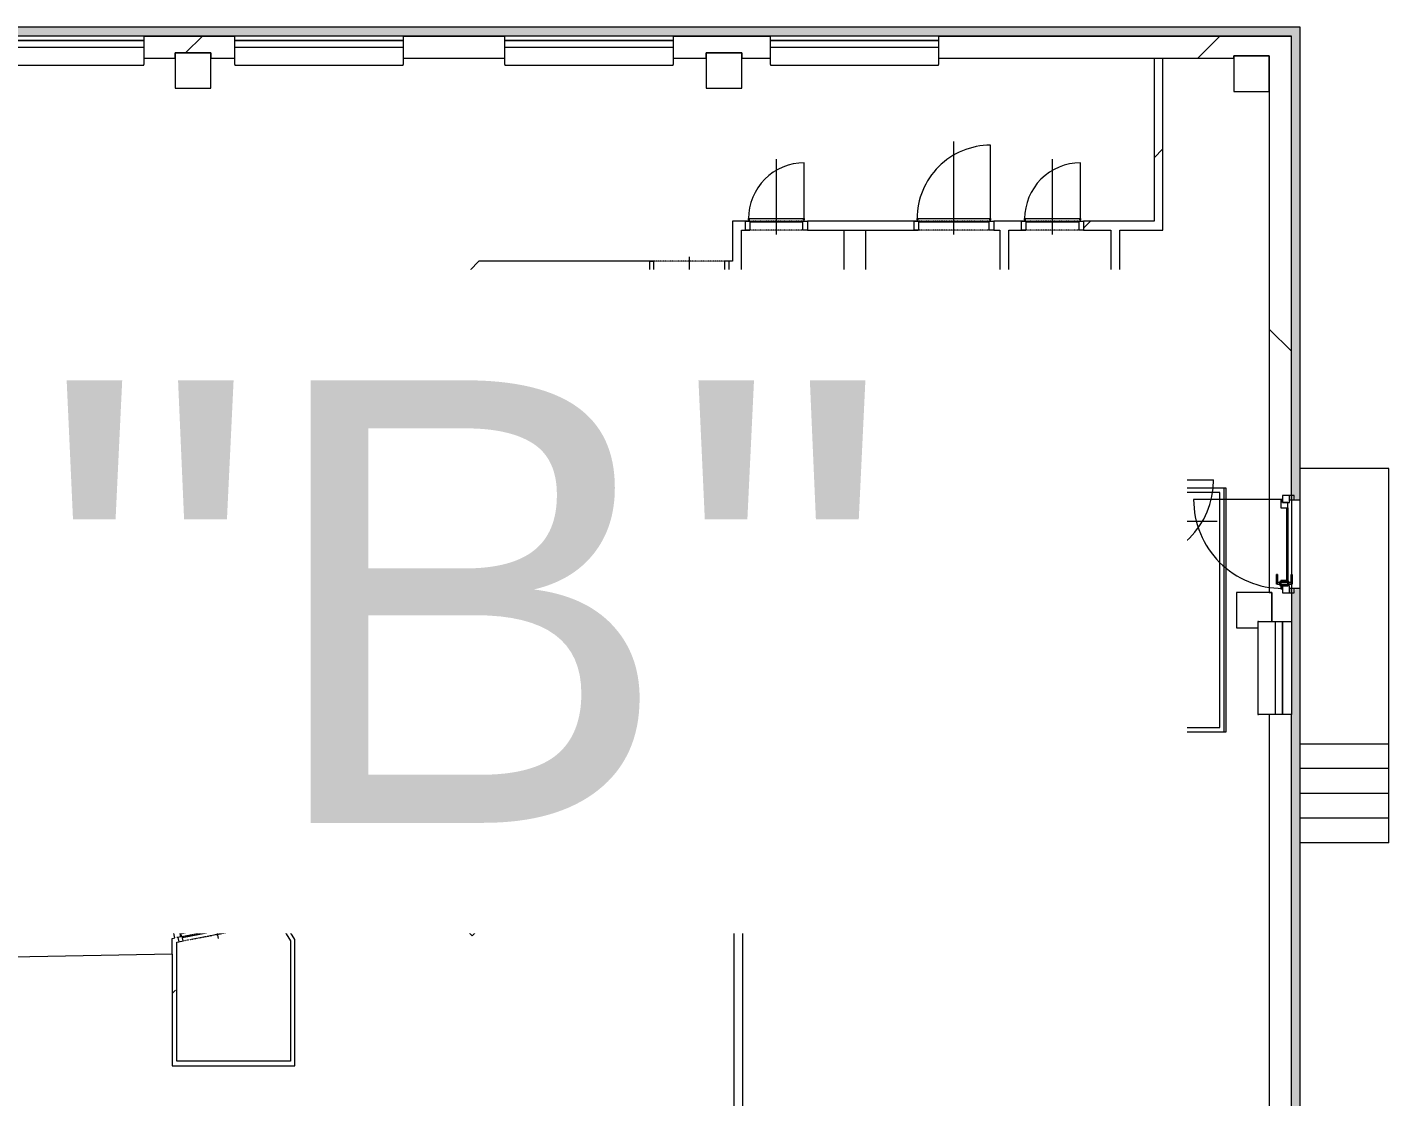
# Model space of a CAD drawing. Header units: millimetres. Extents: x -17526 to 208316, y -45352 to 20466.
# Drawn here: x 70027 to 85408, y -4219 to 7864 of the extents above; entities that cross this region are included whole.
import ezdxf

# ---------------------------------------------------------------- set-up
doc = ezdxf.new("R2010")
doc.units = ezdxf.units.MM
doc.linetypes.add('Čerchovaná se dvěma tečkami', pattern=[2.59, 1, -0.53, 0, -0.53, 0, -0.53])
for name, color, linetype, lineweight in [('A-AREA', 32, 'Continuous', 9), ('A-DOOR', 31, 'Continuous', 9), ('A-DOOR-FRAM', 31, 'Continuous', 9), ('A-FLOR', 192, 'Continuous', 9), ('A-FLOR-HRAL', 11, 'Continuous', 9), ('A-GENM', 13, 'Continuous', 9), ('A-GLAZ', 151, 'Continuous', 9), ('A-GLAZ-SILL', 1, 'Continuous', 9), ('A-WALL', 113, 'Continuous', 9), ('A-WALL-PATT', 111, 'Continuous', 9), ('G-ANNO-TEXT', 231, 'Continuous', 9), ('I-FURN', 30, 'Continuous', 9), ('S-COLS', 52, 'Continuous', 9), ('S-STRS', 31, 'Continuous', 9), ('S-STRS-MBND', 31, 'Continuous', 9)]:
    doc.layers.add(name, color=color, linetype=linetype, lineweight=lineweight)
doc.styles.add('Arial', font='arial.ttf', dxfattribs={"height": 5000})
pattern_1 = [(45, (0, 0), (-7184.2, 7184.2), []), (45, (2874, 0), (-7184.2, 7184.2), []), (45, (8621, 0), (-4310.5, 10057.9), [4064, -2032, 67.06, -1964.94])]
pattern_2 = [(45, (0, 0), (-4242.64, 4242.64), [])]
pattern_3 = [(45, (0, 0), (-7184.2, 7184.2), []), (45, (2874, -3e-12), (-7184.2, 7184.2), []), (45, (8621, -7e-12), (-4310.5, 10057.9), [4064, -2032, 67.06, -1964.94])]

# ---------------------------------------------------------------- blocks, each defined once
blk = doc.blocks.new('OKNO_2k_ - OKNO_2k_1900x1400-1963744-Mapka _ závislý 13')
at = {"layer": 'A-GLAZ'}
for p, q in [((-950, 126), (950, 126)), ((-950, 75), (-950, 126)), ((950, 75), (-950, 75)), ((-950, 75), (950, 75)), ((-950, -5), (-950, 75)), ((950, 126), (950, 75)), ((950, 75), (950, -5)), ((950, -5), (-950, -5))]:
    blk.add_line(p, q, dxfattribs=at)
blk = doc.blocks.new('Betonový čtvercový sloup - 400 x 400-2030943-Mapka _ závislý 13')
at = {"layer": 'S-COLS'}
h = blk.add_hatch(dxfattribs=at)
h.set_pattern_fill('FP_64', color=256, style=0, pattern_type=2)
h.set_pattern_definition([(45, (-77898, -1279), (-7184.2, 7184.2), []), (45, (-75025, -1279), (-7184.2, 7184.2), []), (45, (-69277, -1279), (-4310.5, 10057.9), [4064, -2032, 67.06, -1964.94])])
h.paths.add_polyline_path([(200, -200), (200, 200), (-200, 200), (-200, -200)])
for p, q in [((200, 200), (-200, 200)), ((-200, 200), (-200, -200)), ((200, -200), (200, 200)), ((-200, -200), (200, -200))]:
    blk.add_line(p, q, dxfattribs=at)
blk = doc.blocks.new('Betonový čtvercový sloup - 400 x 400-V5-Mapka _ závislý 13')
at = {"layer": 'S-COLS'}
h = blk.add_hatch(dxfattribs=at)
h.set_pattern_fill('FP_65', color=256, style=0, pattern_type=2)
h.set_pattern_definition([(45, (-71899, -1279), (-7184.2, 7184.2), []), (45, (-69026, -1279), (-7184.2, 7184.2), []), (45, (-63278, -1279), (-4310.5, 10057.9), [4064, -2032, 67.06, -1964.94])])
h.paths.add_polyline_path([(200, -200), (200, 200), (-200, 200), (-200, -200)])
for p, q in [((200, 200), (-200, 200)), ((-200, 200), (-200, -200)), ((200, -200), (200, 200)), ((-200, -200), (200, -200))]:
    blk.add_line(p, q, dxfattribs=at)
blk = doc.blocks.new('OKNO_1k - OKNO_1k_900x550-2034296-Mapka _ závislý 13')
at = {"layer": 'A-GLAZ'}
for p, q in [((-525, 126), (525, 126)), ((-525, 25), (-525, 126)), ((525, 25), (-525, 25)), ((-525, 25), (525, 25)), ((-525, -55), (-525, 25)), ((525, 126), (525, 25)), ((525, 25), (525, -55)), ((525, -55), (-525, -55))]:
    blk.add_line(p, q, dxfattribs=at)
blk = doc.blocks.new('parapet s nosem_vnitní - parapet s nosem_vnitní-1688577-Mapka _ závislý 13')
at = {"layer": 'A-GENM'}
for p, q in [((-525, -190), (-525, 0)), ((525, 0), (525, -190)), ((-525, -190), (-525, -200)), ((-525, -200), (525, -200)), ((-525, -200), (525, -200)), ((525, -200), (525, -190))]:
    blk.add_line(p, q, dxfattribs=at)
blk = doc.blocks.new('parapet s nosem_vnitní - parapet s nosem_vnitní-1349022-Mapka _ závislý 13')
at = {"layer": 'A-GENM'}
for p, q in [((-950, -190), (-950, 0)), ((950, 0), (950, -190)), ((-950, -190), (-950, -200)), ((-950, -200), (950, -200)), ((-950, -200), (950, -200)), ((950, -200), (950, -190))]:
    blk.add_line(p, q, dxfattribs=at)
blk = doc.blocks.new('OKNO_dvere vchod_1k_nadsvetlik - vstupni dvere 1000_2200-1689678-Mapka _ závislý 13')
at = {"layer": 'A-GLAZ'}
for p, q in [((-990, -20), (-1040, -20)), ((-1040, -20), (-1040, -71)), ((-1040, -70), (-1040, -150)), ((-960, -70), (-1040, -70)), ((-1040, -71), (-990, -71)), ((-1040, -150), (-960, -150)), ((-995, -150), (-995, -1155)), ((-960, -150), (-995, -150)), ((-995, -150), (-995, -170)), ((-990, -71), (-990, -20)), ((-960, -150), (-960, -70)), ((-960, -90), (-960, -150)), ((-900, -90), (-960, -90)), ((-900, -170), (-900, -90)), ((-900, -90), (-80, -90)), ((-147, -40), (-37, -40)), ((-37, -40), (-147, -40)), ((-147, -53), (-147, -40)), ((-147, -40), (-147, -53)), ((-147, -53), (-37, -53)), ((-37, -53), (-147, -53)), ((-20, -90), (-80, -90)), ((-80, -90), (-80, -170)), ((-70, -80), (-70, -180)), ((-24, -80), (-70, -80)), ((-24, -80), (-70, -80)), ((-24, -80), (-70, -80)), ((-24, -80), (-70, -80)), ((-57, -53), (-57, -207)), ((-37, -53), (-57, -53)), ((-37, -53), (-57, -53)), ((-51, -80), (-43, -80)), ((-51, -80), (-43, -80)), ((-37, -40), (-37, -53)), ((-37, -40), (-37, -53)), ((-37, -207), (-37, -53)), ((-24, -180), (-24, -80)), ((-24, -180), (-24, -151)), ((60, -70), (-20, -70)), ((-20, -70), (-20, -150)), ((-20, -150), (-20, -90)), ((-20, -150), (60, -150)), ((15, -150), (-20, -150)), ((60, -20), (10, -20)), ((10, -20), (10, -71)), ((10, -71), (60, -71)), ((15, -170), (15, -150)), ((60, -71), (60, -20)), ((60, -150), (60, -70)), ((-995, -170), (-900, -170)), ((-147, -207), (-37, -207)), ((-37, -207), (-147, -207)), ((-147, -207), (-147, -220)), ((-147, -220), (-147, -207)), ((-147, -220), (-37, -220)), ((-37, -220), (-147, -220)), ((-80, -170), (15, -170)), ((-70, -180), (-24, -180)), ((-70, -180), (-24, -180)), ((-70, -180), (-24, -180)), ((-70, -180), (-24, -180)), ((-57, -207), (-37, -207)), ((-57, -207), (-37, -207)), ((-43, -180), (-51, -180)), ((-43, -180), (-51, -180)), ((-37, -207), (-37, -220)), ((-37, -207), (-37, -220))]:
    blk.add_line(p, q, dxfattribs=at)
blk.add_arc((-995, -150), 1005, 270, 0, dxfattribs=at)
at = {"layer": 'A-GLAZ-SILL'}
blk.add_line((-1040, -50), (60, -50), dxfattribs=at)
blk = doc.blocks.new('DVERE_1k_oblozka - DD03_01_600x1970_koupelna-2058719-Mapka _ závislý 13')
at = {"layer": 'A-DOOR'}
for p, q in [((-315, 47), (-315, 707)), ((0, -103), (0, 747)), ((-300, 47), (-350, 47)), ((-350, 47), (-350, -53)), ((315, 77), (-315, 77)), ((-315, 77), (-315, 62)), ((-315, 62), (-300, 62)), ((-300, -53), (-300, 47)), ((-300, 37), (300, 37)), ((205, 77), (-205, 77)), ((300, 62), (315, 62)), ((350, 47), (300, 47)), ((300, 47), (300, -53)), ((315, 62), (315, 77)), ((315, 77), (315, 47)), ((350, -53), (350, 47)), ((-350, -53), (-300, -53)), ((300, -53), (350, -53))]:
    blk.add_line(p, q, dxfattribs=at)
at = {"layer": 'A-DOOR', "linetype": 'Čerchovaná se dvěma tečkami'}
for p, q in [((-300, 47), (300, 47)), ((-300, -53), (300, -53))]:
    blk.add_line(p, q, dxfattribs=at)
at = {"layer": 'A-DOOR'}
blk.add_arc((-315, 77), 630, 360, 90, dxfattribs=at)
at = {"layer": 'A-DOOR-FRAM'}
for p, q in [((-300, 47), (-350, 47)), ((-300, -53), (-300, 47)), ((300, 47), (300, -53)), ((300, 47), (350, 47)), ((-350, -53), (-300, -53)), ((350, -53), (300, -53))]:
    blk.add_line(p, q, dxfattribs=at)
blk = doc.blocks.new('DVERE_1k_oblozka - DD03_01_600x1970_koupelna-2058716-Mapka _ závislý 13')
at = {"layer": 'A-DOOR'}
for p, q in [((-350, 53), (-300, 53)), ((-350, -47), (-350, 53)), ((-300, 53), (-300, -47)), ((0, 103), (0, -747)), ((300, 53), (350, 53)), ((300, -47), (300, 53)), ((350, 53), (350, -47)), ((-300, -47), (-350, -47)), ((-315, -47), (-315, -707)), ((-315, -62), (-300, -62)), ((-315, -77), (-315, -62)), ((315, -77), (-315, -77)), ((-300, -37), (300, -37)), ((205, -77), (-205, -77)), ((350, -47), (300, -47)), ((300, -62), (315, -62)), ((315, -77), (315, -47)), ((315, -62), (315, -77))]:
    blk.add_line(p, q, dxfattribs=at)
at = {"layer": 'A-DOOR', "linetype": 'Čerchovaná se dvěma tečkami'}
for p, q in [((-300, 53), (300, 53)), ((-300, -47), (300, -47))]:
    blk.add_line(p, q, dxfattribs=at)
at = {"layer": 'A-DOOR'}
blk.add_arc((-315, -77), 630, 270, 0, dxfattribs=at)
at = {"layer": 'A-DOOR-FRAM'}
for p, q in [((-350, 53), (-300, 53)), ((-300, 53), (-300, -47)), ((300, -47), (300, 53)), ((350, 53), (300, 53)), ((-300, -47), (-350, -47)), ((300, -47), (350, -47))]:
    blk.add_line(p, q, dxfattribs=at)
blk = doc.blocks.new('DVERE_1k_oblozka - DD03_01_900x1970-2058718-Mapka _ závislý 13')
at = {"layer": 'A-DOOR'}
for p, q in [((-465, 47), (-465, 1007)), ((0, -103), (0, 1047)), ((-450, 47), (-500, 47)), ((-500, 47), (-500, -53)), ((465, 77), (-465, 77)), ((-465, 77), (-465, 62)), ((-465, 62), (-450, 62)), ((-450, -53), (-450, 47)), ((-450, 37), (450, 37)), ((355, 77), (-355, 77)), ((450, 62), (465, 62)), ((500, 47), (450, 47)), ((450, 47), (450, -53)), ((465, 62), (465, 77)), ((465, 77), (465, 47)), ((500, -53), (500, 47)), ((-500, -53), (-450, -53)), ((450, -53), (500, -53))]:
    blk.add_line(p, q, dxfattribs=at)
at = {"layer": 'A-DOOR', "linetype": 'Čerchovaná se dvěma tečkami'}
for p, q in [((-450, 47), (450, 47)), ((-450, -53), (450, -53))]:
    blk.add_line(p, q, dxfattribs=at)
at = {"layer": 'A-DOOR'}
blk.add_arc((-465, 77), 930, 360, 90, dxfattribs=at)
at = {"layer": 'A-DOOR-FRAM'}
for p, q in [((-450, 47), (-500, 47)), ((-450, -53), (-450, 47)), ((450, 47), (450, -53)), ((450, 47), (500, 47)), ((-500, -53), (-450, -53)), ((500, -53), (450, -53))]:
    blk.add_line(p, q, dxfattribs=at)
blk = doc.blocks.new('DVERE_1k_oblozka - DD03_01_800x1970_koupelna-1930961-Mapka _ závislý 13')
at = {"layer": 'A-DOOR'}
for p, q in [((-415, 72), (-415, 932)), ((0, -128), (0, 972)), ((-400, 72), (-450, 72)), ((-450, 72), (-450, -78)), ((415, 102), (-415, 102)), ((-415, 102), (-415, 87)), ((-415, 87), (-400, 87)), ((-400, -78), (-400, 72)), ((-400, 62), (400, 62)), ((305, 102), (-305, 102)), ((400, 87), (415, 87)), ((450, 72), (400, 72)), ((400, 72), (400, -78)), ((415, 87), (415, 102)), ((415, 102), (415, 72)), ((450, -78), (450, 72)), ((-450, -78), (-400, -78)), ((400, -78), (450, -78))]:
    blk.add_line(p, q, dxfattribs=at)
at = {"layer": 'A-DOOR', "linetype": 'Čerchovaná se dvěma tečkami'}
for p, q in [((-400, 72), (400, 72)), ((-400, -78), (400, -78))]:
    blk.add_line(p, q, dxfattribs=at)
at = {"layer": 'A-DOOR'}
blk.add_arc((-415, 102), 830, 360, 90, dxfattribs=at)
at = {"layer": 'A-DOOR-FRAM'}
for p, q in [((-400, 72), (-450, 72)), ((-400, -78), (-400, 72)), ((400, 72), (400, -78)), ((400, 72), (450, 72)), ((-450, -78), (-400, -78)), ((450, -78), (400, -78))]:
    blk.add_line(p, q, dxfattribs=at)
blk = doc.blocks.new('DVERE_1k_oblozka - DD03_01_600x1970_koupelna-2058720-Mapka _ závislý 13')
at = {"layer": 'A-DOOR'}
for p, q in [((0, -128), (0, 772)), ((-315, 72), (-315, 732)), ((-300, 72), (-350, 72)), ((-350, 72), (-350, -78)), ((315, 102), (-315, 102)), ((-315, 102), (-315, 87)), ((-315, 87), (-300, 87)), ((-300, -78), (-300, 72)), ((-300, 62), (300, 62)), ((205, 102), (-205, 102)), ((300, 87), (315, 87)), ((350, 72), (300, 72)), ((300, 72), (300, -78)), ((315, 87), (315, 102)), ((315, 102), (315, 72)), ((350, -78), (350, 72)), ((-350, -78), (-300, -78)), ((300, -78), (350, -78))]:
    blk.add_line(p, q, dxfattribs=at)
at = {"layer": 'A-DOOR', "linetype": 'Čerchovaná se dvěma tečkami'}
for p, q in [((-300, 72), (300, 72)), ((-300, -78), (300, -78))]:
    blk.add_line(p, q, dxfattribs=at)
at = {"layer": 'A-DOOR'}
blk.add_arc((-315, 102), 630, 360, 90, dxfattribs=at)
at = {"layer": 'A-DOOR-FRAM'}
for p, q in [((-300, 72), (-350, 72)), ((-300, -78), (-300, 72)), ((300, 72), (300, -78)), ((300, 72), (350, 72)), ((-350, -78), (-300, -78)), ((350, -78), (300, -78))]:
    blk.add_line(p, q, dxfattribs=at)
blk = doc.blocks.new('DVERE_1k_oblozka - DD03_01_800x1970_koupelna-2058714-Mapka _ závislý 13')
at = {"layer": 'A-DOOR'}
for p, q in [((0, -103), (0, 947)), ((-415, 47), (-415, 907)), ((-400, 47), (-450, 47)), ((-450, 47), (-450, -53)), ((415, 77), (-415, 77)), ((-415, 77), (-415, 62)), ((-415, 62), (-400, 62)), ((-400, -53), (-400, 47)), ((-400, 37), (400, 37)), ((305, 77), (-305, 77)), ((400, 62), (415, 62)), ((450, 47), (400, 47)), ((400, 47), (400, -53)), ((415, 62), (415, 77)), ((415, 77), (415, 47)), ((450, -53), (450, 47)), ((-450, -53), (-400, -53)), ((400, -53), (450, -53))]:
    blk.add_line(p, q, dxfattribs=at)
at = {"layer": 'A-DOOR', "linetype": 'Čerchovaná se dvěma tečkami'}
for p, q in [((-400, 47), (400, 47)), ((-400, -53), (400, -53))]:
    blk.add_line(p, q, dxfattribs=at)
at = {"layer": 'A-DOOR'}
blk.add_arc((-415, 77), 830, 360, 90, dxfattribs=at)
at = {"layer": 'A-DOOR-FRAM'}
for p, q in [((-400, 47), (-450, 47)), ((-400, -53), (-400, 47)), ((400, 47), (400, -53)), ((400, 47), (450, 47)), ((-450, -53), (-400, -53)), ((450, -53), (400, -53))]:
    blk.add_line(p, q, dxfattribs=at)
blk = doc.blocks.new('DVERE_1k_oblozka - DD03_01_800x1970_koupelna-2058717-Mapka _ závislý 13')
at = {"layer": 'A-DOOR'}
for p, q in [((-450, 53), (-400, 53)), ((-450, -47), (-450, 53)), ((-400, 53), (-400, -47)), ((0, 103), (0, -947)), ((400, 53), (450, 53)), ((400, -47), (400, 53)), ((450, 53), (450, -47)), ((-400, -47), (-450, -47)), ((-415, -47), (-415, -907)), ((-415, -62), (-400, -62)), ((-415, -77), (-415, -62)), ((415, -77), (-415, -77)), ((-400, -37), (400, -37)), ((305, -77), (-305, -77)), ((450, -47), (400, -47)), ((400, -62), (415, -62)), ((415, -77), (415, -47)), ((415, -62), (415, -77))]:
    blk.add_line(p, q, dxfattribs=at)
at = {"layer": 'A-DOOR', "linetype": 'Čerchovaná se dvěma tečkami'}
for p, q in [((-400, 53), (400, 53)), ((-400, -47), (400, -47))]:
    blk.add_line(p, q, dxfattribs=at)
at = {"layer": 'A-DOOR'}
blk.add_arc((-415, -77), 830, 270, 0, dxfattribs=at)
at = {"layer": 'A-DOOR-FRAM'}
for p, q in [((-450, 53), (-400, 53)), ((-400, 53), (-400, -47)), ((400, -47), (400, 53)), ((450, 53), (400, 53)), ((-400, -47), (-450, -47)), ((400, -47), (450, -47))]:
    blk.add_line(p, q, dxfattribs=at)
blk = doc.blocks.new('Typ horního madla - Horní madlo_Vnitřní_-2021735-Mapka _ závislý 13')
at = {"layer": 'A-FLOR-HRAL'}
for p, q in [((81250, 2608), (81250, 2658)), ((82650, 2658), (81250, 2658)), ((83549, 2658), (82650, 2658)), ((83549, -97), (83549, 2658)), ((82650, 2608), (81250, 2608)), ((83499, 2608), (82650, 2608)), ((83499, -47), (83499, 2608)), ((78696, -47), (78696, -97)), ((78696, -47), (80352, -47)), ((78696, -97), (80375, -97)), ((80375, -97), (80352, -47)), ((80352, -47), (82336, -47)), ((80375, -97), (82336, -97)), ((82336, -47), (83499, -47)), ((82336, -97), (83549, -97))]:
    blk.add_line(p, q, dxfattribs=at)
blk = doc.blocks.new('Typ horního madla - Horní madlo_Vnitřní_-2021751-Mapka _ závislý 13')
at = {"layer": 'A-FLOR-HRAL'}
for p, q in [((80970, 1459), (80970, 1509)), ((82295, 1509), (80970, 1509)), ((82295, 1459), (80970, 1459)), ((82420, 1509), (82295, 1509)), ((82370, 1459), (82295, 1459)), ((82370, 1384), (82370, 1459)), ((82420, 1384), (82420, 1509)), ((82370, 1102), (82370, 1384)), ((82420, 1052), (82420, 1384)), ((78976, 1102), (78976, 1052)), ((78976, 1102), (79816, 1102)), ((79839, 1052), (79816, 1102)), ((79816, 1102), (82336, 1102)), ((82336, 1102), (82370, 1102)), ((78976, 1052), (79839, 1052)), ((79839, 1052), (82336, 1052)), ((82336, 1052), (82420, 1052))]:
    blk.add_line(p, q, dxfattribs=at)
blk = doc.blocks.new('Kóje - Kóje-2061615-Mapka _ závislý 13')
at = {"layer": 'I-FURN'}
for p, q in [((73972, 4123), (73684, 3825)), ((74108, 3991), (73972, 4123)), ((74160, 4045), (74108, 3991)), ((75065, 2804), (74160, 4045)), ((73684, 3825), (73821, 3702)), ((73821, 3702), (74611, 2602)), ((75368, 1291), (75065, 2804)), ((74611, 2602), (74886, 1290)), ((74886, 1290), (74622, -49)), ((75112, -258), (75417, 1291)), ((75417, 1291), (75368, 1291)), ((74622, -49), (73878, -1154)), ((74236, -1556), (75112, -258)), ((67354, -981), (67091, -1259)), ((67689, -1216), (67354, -981)), ((67482, -1523), (67689, -1216)), ((73878, -1154), (72768, -1878)), ((67091, -1259), (67482, -1523)), ((73001, -2362), (74236, -1556)), ((68519, -1773), (68311, -2082)), ((68684, -1884), (68519, -1773)), ((68884, -1916), (68684, -1884)), ((68827, -2280), (68884, -1916)), ((72768, -1878), (72572, -1920)), ((72572, -1920), (72641, -2243)), ((68311, -2082), (68530, -2229)), ((69814, -2080), (69752, -2440)), ((70006, -2113), (69814, -2080)), ((71421, -2104), (70006, -2113)), ((71617, -2065), (71421, -2104)), ((71694, -2425), (71617, -2065)), ((68530, -2229), (68827, -2280)), ((72641, -2243), (72895, -2194)), ((72895, -2194), (73001, -2362)), ((69752, -2440), (69855, -2458)), ((69855, -2458), (69855, -2638)), ((71665, -2430), (71694, -2425)), ((71665, -2606), (71665, -2430)), ((69855, -2638), (71665, -2606))]:
    blk.add_line(p, q, dxfattribs=at)
blk = doc.blocks.new('DVERE_1k_oblozka - DD03_01_800x1970_koupelna-2042788-Mapka _ závislý 13')
at = {"layer": 'A-DOOR'}
for p, q in [((-415, 22), (-415, 882)), ((0, -78), (0, 922)), ((-400, 22), (-450, 22)), ((-450, 22), (-450, -28)), ((415, 52), (-415, 52)), ((-415, 52), (-415, 37)), ((-415, 37), (-400, 37)), ((-400, -28), (-400, 22)), ((-400, 12), (400, 12)), ((305, 52), (-305, 52)), ((400, 37), (415, 37)), ((450, 22), (400, 22)), ((400, 22), (400, -28)), ((415, 37), (415, 52)), ((415, 52), (415, 22)), ((450, -28), (450, 22)), ((-450, -28), (-400, -28)), ((400, -28), (450, -28))]:
    blk.add_line(p, q, dxfattribs=at)
at = {"layer": 'A-DOOR', "linetype": 'Čerchovaná se dvěma tečkami'}
for p, q in [((-400, 22), (400, 22)), ((-400, -28), (400, -28))]:
    blk.add_line(p, q, dxfattribs=at)
at = {"layer": 'A-DOOR'}
blk.add_arc((-415, 52), 830, 360, 90, dxfattribs=at)
at = {"layer": 'A-DOOR-FRAM'}
for p, q in [((-400, 22), (-450, 22)), ((-400, -28), (-400, 22)), ((400, 22), (400, -28)), ((400, 22), (450, 22)), ((-450, -28), (-400, -28)), ((450, -28), (400, -28))]:
    blk.add_line(p, q, dxfattribs=at)

msp = doc.modelspace()

# ---------------------------------------------------------------- hatches: boundary and pattern name
at = {"layer": 'A-WALL-PATT'}
msp.add_hatch(color=256, dxfattribs=at).paths.add_polyline_path([(84408.4, 7764.2), (84408.4, 7864.2), (65449.3, 7864.2), (65449.3, 7764.2), (84358.4, 7764.2)])
h = msp.add_hatch(dxfattribs=at)
h.set_pattern_fill('FP_27', color=256, angle=-315, style=0, pattern_type=2)
h.set_pattern_definition([(225, (72005, 7764), (5747.4, -5747.4), []), (180, (62847, 5072), (-5747.4, -5747.4), [1016, -10478.7]), (225, (61831, 5072), (5747.4, -5747.4), [1016, -7112]), (270, (61113, 4353.7), (5747.4, -5747.4), [1016, -10478.7]), (315, (61113, 3338), (5747.4, 5747.4), [1016, -7112]), (180, (62847, 2619.3), (-5747.4, -5747.4), [1016, -10478.7]), (225, (63566, 3338), (5747.4, -5747.4), [1016, -7112]), (270, (63565.6, 4353.7), (5747.4, -5747.4), [1016, -10478.7]), (315, (62847, 5072), (5747.4, 5747.4), [1016, -7112]), (225, (60184, 1690.4), (5747.4, -5747.4), [2032, -6096])])
h.paths.add_polyline_path([(84058.4, 7514.3), (84308.4, 7514.3), (84308.4, 7764.3), (80322.3, 7764.3), (80322.3, 7514.3), (83658.4, 7514.3), (83658.4, 7539.3), (84058.4, 7539.3)])
h.paths.add_polyline_path([(69442.3, 7514.3), (69442.3, 7764.3), (65449.3, 7764.3), (65449.3, 7514.3), (68730.4, 7514.3)])
h.paths.add_polyline_path([(77322.3, 7514.3), (77698.4, 7514.3), (77698.4, 7574.3), (78098.4, 7574.3), (78098.4, 7514.3), (78422.3, 7514.3), (78422.3, 7764.3), (77322.3, 7764.3), (77322.3, 7518.3)])
h.paths.add_polyline_path([(72372.3, 7514.3), (72372.3, 7764.3), (71342.3, 7764.3), (71342.3, 7514.3), (71699.3, 7514.3), (71699.3, 7574.3), (72099.3, 7574.3), (72099.3, 7514.3)])
h.paths.add_polyline_path([(74272.3, 7514.3), (75422.3, 7514.3), (75422.3, 7764.3), (74272.3, 7764.3), (74272.3, 7551)])
h = msp.add_hatch(color=256, dxfattribs=at)
h.paths.add_polyline_path([(84408.4, -5126.6), (84408.4, 1524.3), (84358.4, 1524.3), (84338.4, 1474.3), (84308.4, 1474.3), (84308.4, -5126.6), (84358.4, -5126.6)])
h.paths.add_polyline_path([(84358.4, 2524.3), (84408.4, 2524.3), (84408.4, 7764.2), (84308.4, 7764.2), (84308.4, 2574.3), (84338.4, 2574.3)])
h = msp.add_hatch(dxfattribs=at)
h.set_pattern_fill('FP_4', color=256, style=0, pattern_type=2)
h.set_pattern_definition(pattern_2)
h.paths.add_polyline_path([(82856.9, 5671.9), (82856.9, 7514.3), (82756.9, 7514.3), (82756.9, 5671.9)])
h = msp.add_hatch(dxfattribs=at)
h.set_pattern_fill('FP_28', color=256, angle=45, style=0, pattern_type=2)
h.set_pattern_definition([(135, (84308, 4192.5), (-5747, -5747), []), (90, (81616, 13350.4), (-5747.4, 5747.4), [1016, -10478.7]), (135, (81616, 14366.4), (-5747.4, -5747.4), [1016, -7112]), (180, (80898, 15085), (-5747.4, -5747.4), [1016, -10478.7]), (225, (79882, 15085), (5747.4, -5747.4), [1016, -7112]), (90, (79163.4, 13350.4), (-5747.4, 5747.4), [1016, -10478.7]), (135, (79882, 12632), (-5747.4, -5747.4), [1016, -7112]), (180, (80898, 12632), (-5747.4, -5747.4), [1016, -10478.7]), (225, (81616, 13350.4), (5747.4, -5747.4), [1016, -7112]), (135, (78234.5, 16014), (-5747.4, -5747.4), [2032, -6096])])
h.paths.add_polyline_path([(84308.4, -4876.6), (84308.4, 99.3), (84058.4, 99.3), (84058.4, -4876.6), (84088.4, -4876.6)])
h.paths.add_polyline_path([(84128.4, 1149.3), (84308.4, 1149.3), (84287.4, 1474.3), (84208.4, 1479.3), (84208.4, 1614.3), (84258.4, 1614.3), (84236.6, 2434.3), (84188.4, 2434.3), (84208.4, 2494.4), (84208.4, 2574.3), (84308.4, 2574.3), (84308.4, 7514.3), (84058.4, 7514.3), (84058.4, 1479.3), (84088.4, 1474.3), (84088.4, 1149.3), (84127.4, 1149.3)])
h = msp.add_hatch(dxfattribs=at)
h.set_pattern_fill('FP_4', color=256, style=0, pattern_type=2)
h.set_pattern_definition(pattern_2)
h.paths.add_polyline_path([(82369.9, 5571.9), (82856.9, 5571.9), (82856.9, 5671.9), (81959.9, 5671.9), (81959.9, 5571.9), (82269.9, 5571.9)])
h.paths.add_polyline_path([(78139.9, 5571.9), (78139.9, 5671.9), (77994.9, 5671.9), (77994.9, 5571.9), (78094.9, 5571.9)])
h.paths.add_polyline_path([(81259.9, 5571.9), (81259.9, 5671.9), (80945, 5671.9), (80945, 5571.9), (81115, 5571.9)])
h.paths.add_polyline_path([(78839.9, 5571.9), (80045, 5571.9), (80045, 5671.9), (78839.9, 5671.9)])
h = msp.add_hatch(dxfattribs=at)
h.set_pattern_fill('FP_81', color=256, angle=45, style=0, pattern_type=2)
h.set_pattern_definition([(315, (79252.5, 1436), (5747, 5747), []), (270, (81944.6, -7722), (5747.4, -5747.4), [1016, -10478.7]), (315, (81945, -8738), (5747.4, 5747.4), [1016, -7112]), (2e-13, (82663, -9456.6), (5747.4, 5747.4), [1016, -10478.7]), (45, (83679, -9456.6), (-5747.4, 5747.4), [1016, -7112]), (270, (84397.4, -7722), (5747.4, -5747.4), [1016, -10478.7]), (315, (83679, -7004), (5747.4, 5747.4), [1016, -7112]), (2e-13, (82663, -7004), (5747.4, 5747.4), [1016, -10478.7]), (45, (81945, -7722), (-5747.4, 5747.4), [1016, -7112]), (315, (85326, -10385.4), (5747.4, 5747.4), [2032, -6096])])
h.paths.add_polyline_path([(79502.5, 3046.9), (79502.5, 5571.9), (79252.5, 5571.9), (79252.5, 3046.9)])
h = msp.add_hatch(dxfattribs=at)
h.set_pattern_fill('FP_4', color=256, style=0, pattern_type=2)
h.set_pattern_definition(pattern_2)
h.paths.add_polyline_path([(81115, 4006.9), (81115, 5571.9), (81015, 5571.9), (81015, 4006.9), (81054.6, 4006.9)])
h = msp.add_hatch(dxfattribs=at)
h.set_pattern_fill('FP_4', color=256, style=0, pattern_type=2)
h.set_pattern_definition(pattern_2)
h.paths.add_polyline_path([(82269.9, 3856.9), (82269.9, 4006.9), (81984.9, 4006.9), (81984.9, 3856.9)])
h.paths.add_polyline_path([(80735.7, 3856.9), (81284.9, 3856.9), (81284.9, 4006.9), (79502.5, 4006.9), (79502.5, 3856.9), (80635.7, 3856.9)])
h = msp.add_hatch(dxfattribs=at)
h.set_pattern_fill('FP_92', color=256, angle=45, style=0, pattern_type=2)
h.set_pattern_definition([(68.546, (0, 0), (-9456, 3716), []), (68.546, (2634, 1148), (-9456, 3716), []), (68.546, (7903, 3444), (-7969.6, 7498.5), [4064, -2032, 67.06, -1964.94])])
h.paths.add_polyline_path([(74615.7, 2579.9), (74611.3, 2601.7), (74611.3, 2590.1)])
h.paths.add_polyline_path([(75070, 2777.8), (76189.7, 3265.7), (76169.7, 3311.6), (75050.3, 2823.8), (75064.7, 2804.1)])
h = msp.add_hatch(dxfattribs=at)
h.set_pattern_fill('FP_4', color=256, style=0, pattern_type=2)
h.set_pattern_definition(pattern_2)
h.paths.add_polyline_path([(82369.9, 2946.9), (82369.9, 3046.9), (77994.9, 3046.9), (77994.9, 2946.9), (81054.6, 2946.9)])
h = msp.add_hatch(dxfattribs=at)
h.set_pattern_fill('FP_10', color=256, angle=45, style=0, pattern_type=2)
h.set_pattern_definition(pattern_3)
h.paths.add_polyline_path([(76598.9, 1265.8), (76598.9, 1315.8), (75363.2, 1315.8), (75368.2, 1290.8), (75417.1, 1290.1), (75417.3, 1265.8)])
h = msp.add_hatch(dxfattribs=at)
h.set_pattern_fill('FP_91', color=256, angle=45, style=0, pattern_type=2)
h.set_pattern_definition([(22.455, (0, 0), (-3880.7, 9389.7), []), (22.455, (2654, -1102), (-3880.7, 9389.7), []), (22.455, (7962, -3305), (-124.8, 10942), [4064, -2032, 67.06, -1964.94])])
h.paths.add_polyline_path([(76201.8, -720.1), (76221, -673.9), (75119.9, -216.9), (75111.8, -267.6), (75368.2, -374.1)])
h = msp.add_hatch(dxfattribs=at)
h.set_pattern_fill('FP_90', color=256, angle=45, style=0, pattern_type=2)
h.set_pattern_definition([(89, (0, 0), (-10158.5, 177.3), []), (89, (2067, 1996), (-10158.5, 177.3), []), (89, (6201, 5989), (-10087.5, 4240.7), [4064, -2032, 67.06, -1964.94])])
h.paths.add_polyline_path([(75052.6, -2401.4), (75088.5, -2366.7), (74264.9, -1513.8), (74236.3, -1556.2), (74852.2, -2193.9)])
h = msp.add_hatch(dxfattribs=at)
h.set_pattern_fill('FP_89', color=256, angle=45, style=0, pattern_type=2)
h.set_pattern_definition([(55.876, (0, 0), (-8410.7, 5699.6), []), (55.876, (2822, 542), (-8410.7, 5699.6), []), (55.876, (8466, 1627), (-6130.9, 9063.9), [4064, -2032, 67.06, -1964.94])])
h.paths.add_polyline_path([(72621.6, -2297.4), (72866.9, -2242.8), (72838.5, -2204.8), (72614, -2257.7)])
h = msp.add_hatch(dxfattribs=at)
h.set_pattern_fill('FP_93', color=256, angle=45, style=0, pattern_type=2)
h.set_pattern_definition([(77, (0, 0), (-9899.6, 2285.5), []), (77, (2437, 1523), (-9899.6, 2285.5), []), (77, (7311, 4568), (-8985.4, 6245.3), [4064, -2032, 67.06, -1964.94])])
h.paths.add_polyline_path([(73000, -2455.8), (73000, -2361.4), (72871.1, -2198.5), (72842.7, -2204), (72941.6, -2362.4)])
h = msp.add_hatch(dxfattribs=at)
h.set_pattern_fill('FP_9', color=256, angle=45, style=0, pattern_type=2)
h.set_pattern_definition([(45, (0, 0), (-7184.2, 7184.2), []), (45, (2874, -2e-12), (-7184.2, 7184.2), []), (45, (8621, -6e-12), (-4310.5, 10057.9), [4064, -2032, 67.06, -1964.94])])
h.paths.add_polyline_path([(71665, -3818.4), (71715, -3818.4), (71693.5, -2424.8), (71665, -2430.3), (71665, -3355.5)])
h = msp.add_hatch(dxfattribs=at)
h.set_pattern_fill('FP_9', color=256, angle=45, style=0, pattern_type=2)
h.set_pattern_definition(pattern_3)
h.paths.add_polyline_path([(73000, -3818.4), (73050, -3818.4), (73050, -2441.4), (73000, -2362.4), (73000, -3355.5)])
h = msp.add_hatch(dxfattribs=at)
h.set_pattern_fill('FP_10', color=256, angle=45, style=0, pattern_type=2)
h.set_pattern_definition(pattern_3)
h.paths.add_polyline_path([(73050, -3868.4), (73050, -3818.4), (71665, -3818.4), (71665, -3868.4), (73000, -3868.4)])
at = {"layer": 'S-COLS'}
h = msp.add_hatch(dxfattribs=at)
h.set_pattern_fill('FP_61', color=256, style=0, pattern_type=2)
h.set_pattern_definition(pattern_1)
h.paths.add_polyline_path([(71699.3, 7174.3), (72099.3, 7174.3), (72099.3, 7574.3), (71699.3, 7574.3), (71699.3, 7514.3)])
h = msp.add_hatch(dxfattribs=at)
h.set_pattern_fill('FP_61', color=256, style=0, pattern_type=2)
h.set_pattern_definition(pattern_1)
h.paths.add_polyline_path([(77698.4, 7174.3), (78098.4, 7174.3), (78098.4, 7574.3), (77698.4, 7574.3), (77698.4, 7514.3)])
h = msp.add_hatch(dxfattribs=at)
h.set_pattern_fill('FP_61', color=256, style=0, pattern_type=2)
h.set_pattern_definition(pattern_1)
h.paths.add_polyline_path([(84058.4, 7139.3), (84058.4, 7539.3), (83658.4, 7539.3), (83658.4, 7139.3)])
h = msp.add_hatch(dxfattribs=at)
h.set_pattern_fill('FP_61', color=256, style=0, pattern_type=2)
h.set_pattern_definition(pattern_1)
h.paths.add_polyline_path([(83688.4, 1079.3), (83931.3, 1079.3), (83938.4, 1149.3), (84088.4, 1149.3), (84088.4, 1479.3), (83688.4, 1479.3), (83688.4, 1149.3)])

# ---------------------------------------------------------------- linework, layer by layer
at = {"layer": 'A-AREA'}
msp.add_line((82469.9, 998.7), (82339.1, -290.9), dxfattribs=at)
at = {"layer": 'A-FLOR'}
for p, q in [((85408.4, 2878.5), (84408.4, 2878.5)), ((85408.4, -231.5), (85408.4, 2878.5)), ((84408.4, -231.5), (85408.4, -231.5))]:
    msp.add_line(p, q, dxfattribs=at)
at = {"layer": 'A-WALL'}
for p, q in [((84408.4, 7864.2), (65349.3, 7864.2)), ((84408.4, -5226.6), (84408.4, 7864.2)), ((72372.3, 7764.3), (71342.3, 7764.3)), ((71342.3, 7764.2), (72372.3, 7764.2)), ((75422.3, 7764.3), (74272.3, 7764.3)), ((74272.3, 7764.2), (75422.3, 7764.2)), ((78422.3, 7764.3), (77322.3, 7764.3)), ((77322.3, 7764.2), (78422.3, 7764.2)), ((84308.4, 7764.3), (80322.3, 7764.3)), ((80322.3, 7764.2), (84308.4, 7764.2)), ((84308.4, 2574.3), (84308.4, 7764.3)), ((71699.3, 7514.3), (71699.3, 7574.3)), ((71699.3, 7574.3), (72099.3, 7574.3)), ((72099.3, 7574.3), (72099.3, 7514.3)), ((77698.4, 7514.3), (77698.4, 7574.3)), ((77698.4, 7574.3), (78098.4, 7574.3)), ((78098.4, 7574.3), (78098.4, 7514.3)), ((83658.4, 7514.3), (83658.4, 7539.3)), ((83658.4, 7539.3), (84058.4, 7539.3)), ((84058.4, 7539.3), (84058.4, 1479.3)), ((71342.3, 7514.3), (71699.3, 7514.3)), ((72099.3, 7514.3), (72372.3, 7514.3)), ((74272.3, 7514.3), (75422.3, 7514.3)), ((77322.3, 7514.3), (77698.4, 7514.3)), ((78098.4, 7514.3), (78422.3, 7514.3)), ((80322.3, 7514.3), (83658.4, 7514.3)), ((82756.9, 7514.3), (82756.9, 5671.9)), ((82856.9, 5571.9), (82856.9, 7514.3)), ((78139.9, 5671.9), (77994.9, 5671.9)), ((77994.9, 5671.9), (77994.9, 5220.5)), ((78094.9, 5571.9), (78139.9, 5571.9)), ((78094.9, 3976.7), (78094.9, 5571.9)), ((80045, 5671.9), (78839.9, 5671.9)), ((78839.9, 5571.9), (80045, 5571.9)), ((79252.5, 5571.9), (79252.5, 3046.9)), ((79502.5, 3046.9), (79502.5, 5571.9)), ((81259.9, 5671.9), (80945, 5671.9)), ((80945, 5571.9), (81015, 5571.9)), ((81015, 5571.9), (81015, 4006.9)), ((81115, 5571.9), (81259.9, 5571.9)), ((81115, 4006.9), (81115, 5571.9)), ((82756.9, 5671.9), (81959.9, 5671.9)), ((81959.9, 5571.9), (82269.9, 5571.9)), ((82269.9, 5571.9), (82269.9, 4006.9)), ((82369.9, 5571.9), (82856.9, 5571.9)), ((82369.9, 3268.7), (82369.9, 5571.9)), ((75130.2, 5220.5), (74021.6, 4074.5)), ((77054.9, 5220.5), (75130.2, 5220.5)), ((77994.9, 5220.5), (77954.9, 5220.5)), ((74160.5, 4045.4), (75152.1, 5070.5)), ((75152.1, 5070.5), (77054.9, 5070.5)), ((77954.9, 5070.5), (77994.9, 5070.5)), ((77994.9, 5070.5), (77994.9, 2946.9)), ((81015, 4006.9), (79502.5, 4006.9)), ((81284.9, 4006.9), (81115, 4006.9)), ((82269.9, 4006.9), (81984.9, 4006.9)), ((78144.9, 3976.7), (78094.9, 3976.7)), ((78094.9, 3046.9), (78094.9, 3876.7)), ((78094.9, 3876.7), (78144.9, 3876.7)), ((79252.5, 3976.7), (78844.9, 3976.7)), ((78844.9, 3876.7), (79252.5, 3876.7)), ((79502.5, 3856.9), (80635.7, 3856.9)), ((80635.7, 3856.9), (80635.7, 3800.4)), ((80735.7, 3856.9), (81284.9, 3856.9)), ((80735.7, 3800.4), (80735.7, 3856.9)), ((81984.9, 3856.9), (82269.9, 3856.9)), ((82269.9, 3856.9), (82269.9, 3046.9)), ((76169.7, 3311.6), (75049.2, 2823.3)), ((75070, 2777.8), (76189.7, 3265.7)), ((76189.7, 3265.7), (76169.7, 3311.6)), ((82469.9, 3268.7), (82369.9, 3268.7)), ((82469.9, 2785.3), (82469.9, 3268.7)), ((80635.7, 3100.4), (80635.7, 3046.9)), ((80735.7, 3046.9), (80735.7, 3100.4)), ((77994.9, 2946.9), (82369.9, 2946.9)), ((80635.7, 3046.9), (78094.9, 3046.9)), ((82269.9, 3046.9), (80735.7, 3046.9)), ((82369.9, 2946.9), (82369.9, 2785.3)), ((74598.4, 2619.6), (74615.7, 2579.9)), ((84338.4, 2524.3), (84408.4, 2524.3)), ((84258.4, 1614.3), (84258.4, 2434.3)), ((82369.9, 1785.3), (82369.9, 1098.7)), ((82469.9, 998.7), (82469.9, 1785.3)), ((84058.4, 1479.3), (84088.4, 1479.3)), ((84088.4, 1479.3), (84088.4, 1149.3)), ((84308.4, 1474.3), (84308.4, 1149.3)), ((84408.4, 1524.3), (84338.4, 1524.3)), ((74880.1, 1315.8), (74880.1, 1265.8)), ((76598.9, 1315.8), (75363.2, 1315.8)), ((75412.3, 1265.8), (76598.9, 1265.8)), ((76598.9, 1265.8), (76598.9, 1315.8)), ((82369.9, 1098.7), (79819.9, 1098.7)), ((79819.9, 1051.8), (79819.9, 998.7)), ((79819.9, 998.7), (82469.9, 998.7)), ((84058.4, 99.3), (84058.4, -4876.6)), ((84308.4, -5126.6), (84308.4, 99.3)), ((78010.7, -98.3), (78010.7, -1105.6)), ((82340.6, -140.9), (78010.7, -98.3)), ((82339.1, -290.9), (82340.6, -140.9)), ((75103.6, -264.2), (76201.8, -720.1)), ((76221, -673.9), (75118.7, -216.4)), ((78110.7, -1105.6), (78110.7, -249.3)), ((78110.7, -249.3), (82339.1, -290.9)), ((85408.4, -1351.5), (85408.4, -231.5)), ((85408.4, -511.5), (84408.4, -511.5)), ((76201.8, -720.1), (76221, -673.9)), ((85408.4, -791.5), (84408.4, -791.5)), ((85408.4, -1071.5), (84408.4, -1071.5)), ((85408.4, -1351.5), (84408.4, -1351.5)), ((75088.5, -2366.7), (74264.9, -1513.8)), ((74236.3, -1556.2), (75052.6, -2401.4)), ((78010.7, -2005.6), (78010.7, -4534.8)), ((78110.7, -4876.6), (78110.7, -2005.6)), ((72640.9, -2242.8), (72612.2, -2248.3)), ((72621.6, -2297.4), (72871.1, -2249.4)), ((72871.1, -2249.4), (73000, -2455.8)), ((71728.3, -2418.1), (71715, -2420.7)), ((73000, -2455.8), (73000, -3818.4)), ((73050, -2441.4), (73000.6, -2362.4)), ((73050, -3868.4), (73050, -2441.4)), ((75052.6, -2401.4), (75088.5, -2366.7)), ((71665, -2606.2), (71665, -3868.4)), ((71715, -2471.6), (71737.8, -2467.2)), ((71715, -3818.4), (71715, -2471.6)), ((73000, -3818.4), (71715, -3818.4)), ((71665, -3868.4), (73050, -3868.4))]:
    msp.add_line(p, q, dxfattribs=at)
at = {"layer": 'S-COLS'}
for p, q in [((72099.3, 7574.3), (71699.3, 7574.3)), ((71699.3, 7574.3), (71699.3, 7514.3)), ((72099.3, 7514.3), (72099.3, 7574.3)), ((78098.4, 7574.3), (77698.4, 7574.3)), ((77698.4, 7574.3), (77698.4, 7514.3)), ((78098.4, 7514.3), (78098.4, 7574.3)), ((84058.4, 7539.3), (83658.4, 7539.3)), ((83658.4, 7539.3), (83658.4, 7514.3)), ((84058.4, 7514.3), (84058.4, 7539.3)), ((71699.3, 7514.3), (71699.3, 7174.3)), ((72099.3, 7174.3), (72099.3, 7514.3)), ((77698.4, 7514.3), (77698.4, 7174.3)), ((78098.4, 7174.3), (78098.4, 7514.3)), ((83658.4, 7514.3), (83658.4, 7139.3)), ((84058.4, 7139.3), (84058.4, 7514.3)), ((71699.3, 7174.3), (72099.3, 7174.3)), ((77698.4, 7174.3), (78098.4, 7174.3)), ((83658.4, 7139.3), (84058.4, 7139.3)), ((84058.4, 1479.3), (83688.4, 1479.3)), ((83688.4, 1479.3), (83688.4, 1079.3)), ((84088.4, 1479.3), (84058.4, 1479.3)), ((84088.4, 1149.3), (84088.4, 1479.3)), ((83688.4, 1079.3), (83938.4, 1079.3))]:
    msp.add_line(p, q, dxfattribs=at)
at = {"layer": 'S-STRS'}
for p, q in [((78975.7, 1102.2), (79255.7, 1102.2)), ((79255.7, 1102.2), (79535.7, 1102.2)), ((79535.7, 1102.2), (79815.7, 1102.2)), ((79815.7, 1102.2), (79815.9, 1102.2)), ((78975.7, 1051.8), (78975.7, -47.4)), ((78975.7, 1051.8), (78975.7, -47.4)), ((79255.7, 1051.8), (79255.7, -47.4)), ((79255.7, 1051.8), (79255.7, -47.4)), ((79535.7, 1051.8), (79535.7, 241.1)), ((79535.7, 1051.8), (79535.7, 241.1)), ((79815.7, 1051.8), (79815.7, 371.7)), ((79815.7, 1051.8), (79815.7, 371.7)), ((80095.7, 927.8), (80095.7, 502.2)), ((80095.7, 927.8), (80095.7, 502.2)), ((80375.7, 859.8), (80375.7, 632.8)), ((80375.7, 859.8), (80375.7, 632.8)), ((80655.7, 791.7), (80655.7, 763.4)), ((80655.7, 791.7), (80655.7, 763.4)), ((79535.7, 212.7), (79535.7, -47.4)), ((79535.7, 212.7), (79535.7, -47.4)), ((79815.7, 144.7), (79815.7, -47.4)), ((79815.7, 144.7), (79815.7, -47.4)), ((80095.7, 76.6), (80095.7, -47.4)), ((80095.7, 76.6), (80095.7, -47.4)), ((78975.7, -97.8), (79255.7, -97.8)), ((79255.7, -97.8), (79535.7, -97.8)), ((79535.7, -97.8), (79815.7, -97.8)), ((79815.7, -97.8), (80095.7, -97.8)), ((80095.7, -97.8), (80375.5, -97.8))]:
    msp.add_line(p, q, dxfattribs=at)
at = {"layer": 'S-STRS-MBND'}
for p, q in [((80969.9, 1458.5), (80969.9, 2658.5)), ((82369.9, 2658.5), (80969.9, 2658.5)), ((81249.9, 1458.5), (81249.9, 2658.5)), ((81249.9, 1458.5), (81249.9, 2658.5)), ((81529.9, 1458.5), (81529.9, 2658.5)), ((81529.9, 1458.5), (81529.9, 2658.5)), ((81809.9, 1458.5), (81809.9, 2658.5)), ((81809.9, 1458.5), (81809.9, 2658.5)), ((82089.9, 1458.5), (82089.9, 2658.5)), ((82089.9, 1458.5), (82089.9, 2658.5)), ((83569.9, 2658.5), (82369.9, 2658.5)), ((82369.9, 1458.5), (82369.9, 2658.5)), ((82369.9, 1458.5), (82369.9, 2658.5)), ((83569.9, -97.8), (83569.9, 2658.5)), ((82369.9, 1458.5), (80969.9, 1458.5)), ((82369.9, 1458.5), (82369.9, 1102.2)), ((79815.9, 1102.2), (82335.7, 1102.2)), ((79871.8, 982.2), (79815.9, 1102.2)), ((80375.7, 1102.2), (80375.7, 859.8)), ((80375.7, 1102.2), (80375.7, 859.8)), ((80655.7, 1102.2), (80655.7, 791.7)), ((80655.7, 1102.2), (80655.7, 791.7)), ((80935.7, 1102.2), (80935.7, -97.8)), ((80935.7, 1102.2), (80935.7, -97.8)), ((81215.7, 1102.2), (81215.7, -97.8)), ((81215.7, 1102.2), (81215.7, -97.8)), ((81495.7, 1102.2), (81495.7, -97.8)), ((81495.7, 1102.2), (81495.7, -97.8)), ((81775.7, 1102.2), (81775.7, -97.8)), ((81775.7, 1102.2), (81775.7, -97.8)), ((82055.7, 1102.2), (82055.7, -97.8)), ((82055.7, 1102.2), (82055.7, -97.8)), ((82369.9, 1102.2), (82335.7, 1102.2)), ((82335.7, 1102.2), (82335.7, -97.8)), ((82335.7, 1102.2), (82335.7, -97.8)), ((80695.7, 782), (79871.8, 982.2)), ((80095.7, 998.7), (80095.7, 927.8)), ((80095.7, 998.7), (80095.7, 927.8)), ((79495.7, 222.4), (80695.7, 782)), ((80375.7, 632.8), (80375.7, -97.8)), ((80375.7, 632.8), (80375.7, -97.8)), ((80655.7, 763.4), (80655.7, -97.8)), ((80655.7, 763.4), (80655.7, -97.8)), ((80095.7, 502.2), (80095.7, 76.6)), ((80095.7, 502.2), (80095.7, 76.6)), ((79815.7, 371.7), (79815.7, 144.7)), ((79815.7, 371.7), (79815.7, 144.7)), ((80319.5, 22.2), (79495.7, 222.4)), ((79535.7, 241.1), (79535.7, 212.7)), ((79535.7, 241.1), (79535.7, 212.7)), ((80375.5, -97.8), (80319.5, 22.2)), ((80375.5, -97.8), (82335.7, -97.8)), ((82335.7, -97.8), (83569.9, -97.8))]:
    msp.add_line(p, q, dxfattribs=at)

# ---------------------------------------------------------------- block references
at = {"layer": 'A-DOOR'}
for name, p, rotation in [('DVERE_1k_oblozka - DD03_01_800x1970_koupelna-2058717-Mapka _ závislý 13', (80495, 5624.8), 180), ('DVERE_1k_oblozka - DD03_01_600x1970_koupelna-2058716-Mapka _ závislý 13', (78489.9, 5624.8), 180), ('DVERE_1k_oblozka - DD03_01_600x1970_koupelna-2058716-Mapka _ závislý 13', (81609.9, 5624.8), 180), ('DVERE_1k_oblozka - DD03_01_800x1970_koupelna-1930961-Mapka _ závislý 13', (77504.9, 5142.7), 180), ('DVERE_1k_oblozka - DD03_01_600x1970_koupelna-2058716-Mapka _ závislý 13', (80688.6, 3450.4), 90), ('DVERE_1k_oblozka - DD03_01_900x1970-2058718-Mapka _ závislý 13', (82422.7, 2285.3), 270), ('DVERE_1k_oblozka - DD03_01_800x1970_koupelna-2058714-Mapka _ závislý 13', (78063.5, -1555.6), 270), ('DVERE_1k_oblozka - DD03_01_800x1970_koupelna-2042788-Mapka _ závislý 13', (72174.4, -2354.9), 10.87582456481287)]:
    msp.add_blockref(name, p, dxfattribs=dict(at, rotation=rotation))
for name, p in [('DVERE_1k_oblozka - DD03_01_600x1970_koupelna-2058719-Mapka _ závislý 13', (78494.9, 3929.6)), ('DVERE_1k_oblozka - DD03_01_600x1970_koupelna-2058720-Mapka _ závislý 13', (81634.9, 3934.8))]:
    msp.add_blockref(name, p, dxfattribs=at)
at = {"layer": 'A-FLOR-HRAL'}
for name in ['Typ horního madla - Horní madlo_Vnitřní_-2021735-Mapka _ závislý 13', 'Typ horního madla - Horní madlo_Vnitřní_-2021751-Mapka _ závislý 13']:
    msp.add_blockref(name, (0, 0), dxfattribs=at)
at = {"layer": 'A-GENM'}
for p in [(70392.3, 7634.3), (73322.3, 7634.3), (76372.3, 7634.3), (79372.3, 7634.3)]:
    msp.add_blockref('parapet s nosem_vnitní - parapet s nosem_vnitní-1349022-Mapka _ závislý 13', p, dxfattribs=at)
at = {"layer": 'A-GENM', "rotation": 270.0000000000001}
msp.add_blockref('parapet s nosem_vnitní - parapet s nosem_vnitní-1688577-Mapka _ závislý 13', (84128.4, 624.3), dxfattribs=at)
at = {"layer": 'A-GLAZ'}
for p in [(70392.3, 7639.3), (73322.3, 7639.3), (76372.3, 7639.3), (79372.3, 7639.3)]:
    msp.add_blockref('OKNO_2k_ - OKNO_2k_1900x1400-1963744-Mapka _ závislý 13', p, dxfattribs=at)
at = {"layer": 'A-GLAZ', "rotation": 270.0000000000001}
for name, p in [('OKNO_dvere vchod_1k_nadsvetlik - vstupni dvere 1000_2200-1689678-Mapka _ závislý 13', (84358.4, 1534)), ('OKNO_1k - OKNO_1k_900x550-2034296-Mapka _ závislý 13', (84183.4, 624.3))]:
    msp.add_blockref(name, p, dxfattribs=at)
at = {"layer": 'I-FURN'}
msp.add_blockref('Kóje - Kóje-2061615-Mapka _ závislý 13', (0, 0), dxfattribs=at)
at = {"layer": 'S-COLS'}
for name, p in [('Betonový čtvercový sloup - 400 x 400-V5-Mapka _ závislý 13', (71899.3, 1279.3)), ('Betonový čtvercový sloup - 400 x 400-2030943-Mapka _ závislý 13', (77898.4, 1279.3))]:
    msp.add_blockref(name, p, dxfattribs=at)

# ---------------------------------------------------------------- next in the draw order: texts
at = {"layer": 'G-ANNO-TEXT', "color": 7, "insert": (70175.6, 3875.6), "char_height": 5000, "width": 11704.638, "attachment_point": 1, "style": 'Arial', "bg_fill": 3, "box_fill_scale": 1.25, "bg_fill_color": 256, "bg_fill_true_color": 13158600, "bg_fill_transparency": 0}
msp.add_mtext('"B"', dxfattribs=at)

doc.saveas('drawing.dxf')
